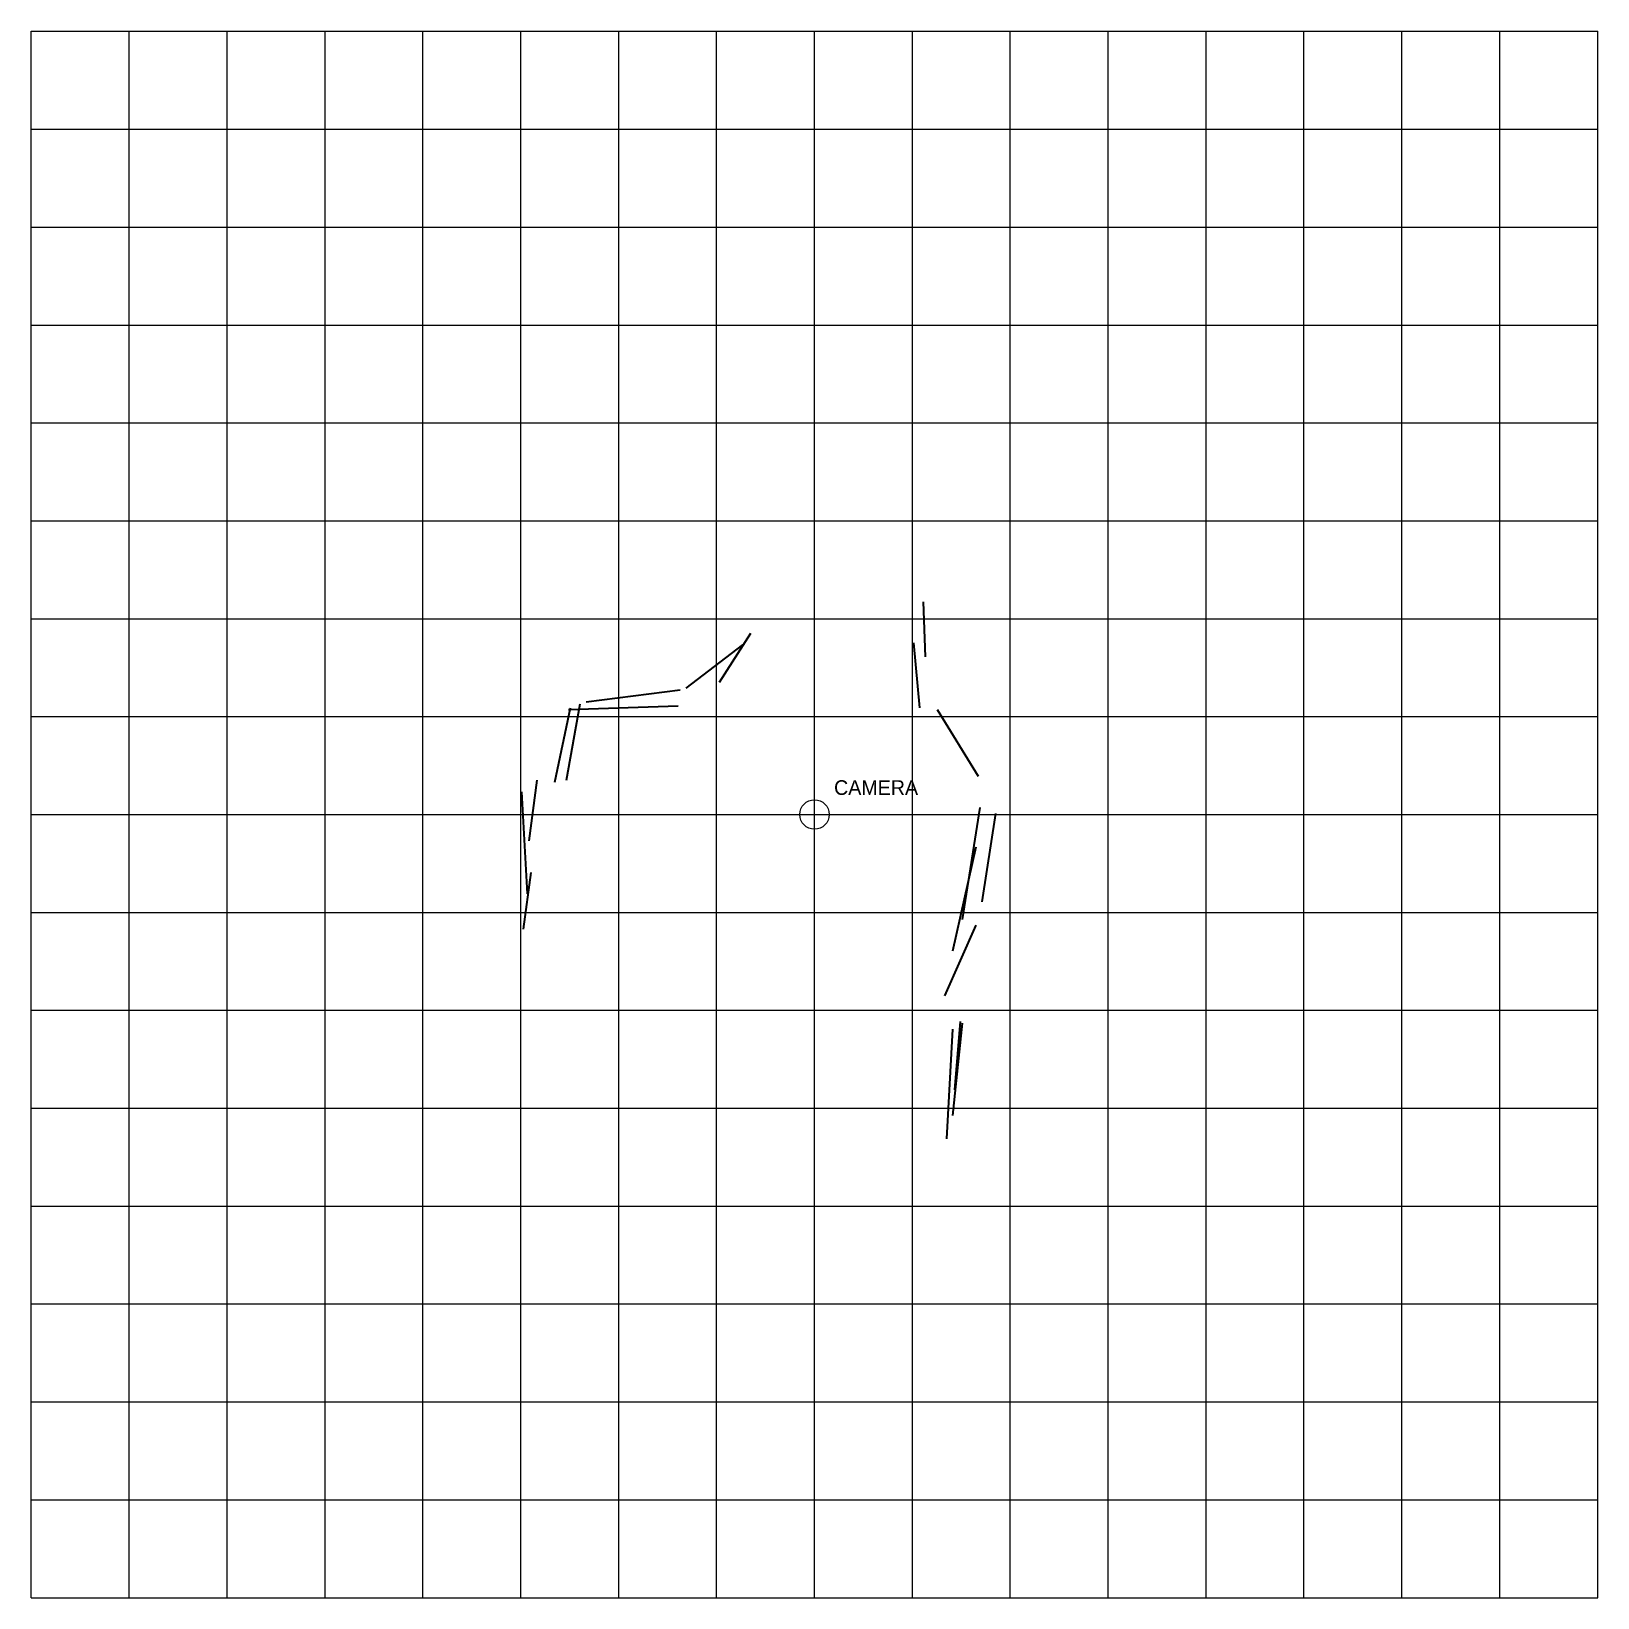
# Model space of a CAD drawing. Header units: metres. Extents: x -8 to 8, y -8 to 8.
import ezdxf

# ---------------------------------------------------------------- set-up
doc = ezdxf.new("R2010")
doc.units = ezdxf.units.M
for name, color, linetype in [('CAMERA', 1, 'Continuous'), ('GRID', 8, 'Continuous'), ('WALLS', 7, 'Continuous')]:
    doc.layers.add(name, color=color, linetype=linetype)

msp = doc.modelspace()

# ---------------------------------------------------------------- linework, layer by layer
at = {"layer": 'CAMERA'}
for p, q in [((0, -0.25), (0, 0.25)), ((-0.25, 0), (0.25, 0))]:
    msp.add_line(p, q, dxfattribs=at)
msp.add_circle((0, 0), 0.15, dxfattribs=at)
at = {"layer": 'GRID'}
for p, q in [((-8, -8), (-8, 8)), ((-8, 8), (8, 8)), ((-7, -8), (-7, 8)), ((-6, -8), (-6, 8)), ((-5, -8), (-5, 8)), ((-4, -8), (-4, 8)), ((-3, -8), (-3, 8)), ((-2, -8), (-2, 8)), ((-1, -8), (-1, 8)), ((0, -8), (0, 8)), ((1, -8), (1, 8)), ((2, -8), (2, 8)), ((3, -8), (3, 8)), ((4, -8), (4, 8)), ((5, -8), (5, 8)), ((6, -8), (6, 8)), ((7, -8), (7, 8)), ((8, -8), (8, 8)), ((-8, 7), (8, 7)), ((-8, 6), (8, 6)), ((-8, 5), (8, 5)), ((-8, 4), (8, 4)), ((-8, 3), (8, 3)), ((-8, 2), (8, 2)), ((-8, 1), (8, 1)), ((-8, 0), (8, 0)), ((-8, -1), (8, -1)), ((-8, -2), (8, -2)), ((-8, -3), (8, -3)), ((-8, -4), (8, -4)), ((-8, -5), (8, -5)), ((-8, -6), (8, -6)), ((-8, -7), (8, -7)), ((-8, -8), (8, -8))]:
    msp.add_line(p, q, dxfattribs=at)
at = {"layer": 'WALLS', "lineweight": 35}
for p, q in [((1.111, 2.173), (1.131, 1.612)), ((-0.971, 1.352), (-0.651, 1.852)), ((-1.312, 1.292), (-0.731, 1.732)), ((1.011, 1.752), (1.071, 1.091)), ((-2.533, 0.35), (-2.393, 1.131)), ((-2.333, 1.151), (-1.372, 1.272)), ((-2.653, 0.33), (-2.493, 1.091)), ((-2.513, 1.071), (-1.392, 1.111)), ((1.252, 1.071), (1.672, 0.39)), ((-2.914, -0.27), (-2.834, 0.35)), ((-2.994, 0.23), (-2.934, -0.811)), ((1.512, -1.071), (1.692, 0.07)), ((1.712, -0.891), (1.852, 0.01)), ((1.412, -1.392), (1.652, -0.33)), ((-2.974, -1.171), (-2.894, -0.591)), ((1.332, -1.852), (1.652, -1.131)), ((1.352, -3.314), (1.412, -2.193)), ((1.412, -3.074), (1.512, -2.133)), ((1.432, -2.814), (1.492, -2.113))]:
    msp.add_line(p, q, dxfattribs=at)

# ---------------------------------------------------------------- texts
at = {"layer": 'CAMERA'}
msp.add_text('CAMERA', height=0.15, dxfattribs=at).set_placement((0.2, 0.2))

doc.saveas('drawing.dxf')
